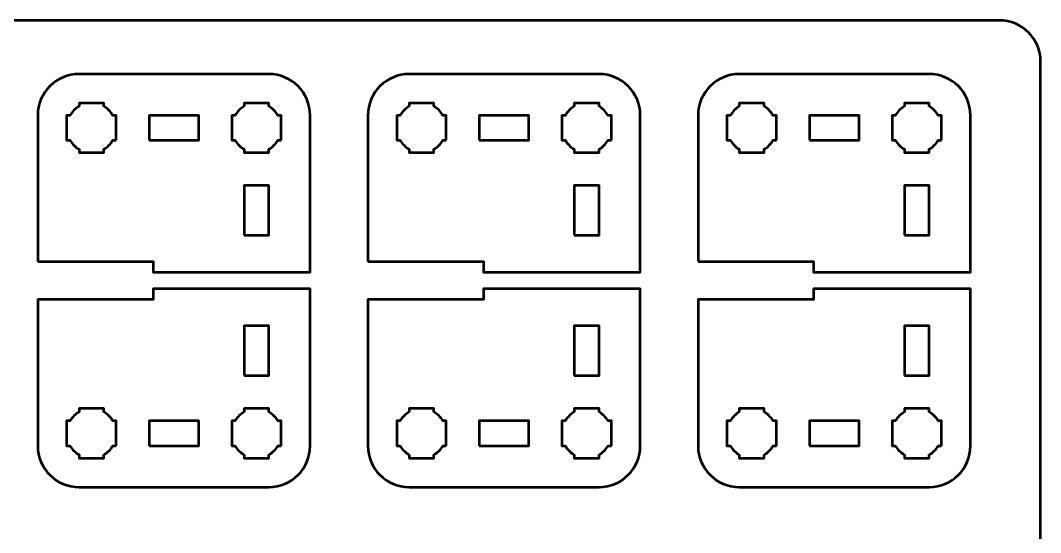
# Model space of a CAD drawing. Header units: centimetres. Extents: x -21 to 0, y -29.7 to 0.
# Drawn here: x -12.36 to 0, y -6.2 to 0 of the extents above; entities that cross this region are included whole.
import ezdxf

# ---------------------------------------------------------------- set-up
doc = ezdxf.new("R2010")
doc.units = ezdxf.units.CM
doc.header["$MEASUREMENT"] = 0
doc.layers.add('Layer 1', color=7, linetype='Continuous')

msp = doc.modelspace()

# ---------------------------------------------------------------- linework, layer by layer
at = {"layer": 'Layer 1', "color": 22, "lineweight": 53}
msp.add_open_spline([(-21.00003, -29.19995), (-21.00003, -29.19995), (-21.00003, -0.49992), (-21.00003, -0.49992), (-21.00003, -0.49992), (-21.00003, -0.22295), (-20.77694, 0.00004), (-20.49994, 0.00004), (-20.49994, 0.00004), (-20.49994, 0.00004), (-0.50008, 0.00004), (-0.50008, 0.00004), (-0.50008, 0.00004), (-0.22294, 0.00004), (0.00002, -0.22295), (0.00002, -0.49992), (0.00002, -0.49992), (0.00002, -0.49992), (0.00002, -29.19995), (0.00002, -29.19995), (0.00002, -29.19995), (0.00002, -29.47695), (-0.22294, -29.70004), (-0.50008, -29.70004), (-0.50008, -29.70004), (-0.50008, -29.70004), (-20.49994, -29.70004), (-20.49994, -29.70004), (-20.49994, -29.70004), (-20.77694, -29.70004), (-21.00003, -29.47695), (-21.00003, -29.19995)], degree=3, knots=[0, 0, 0, 0, 0.125, 0.125, 0.125, 0.125, 0.25, 0.25, 0.25, 0.25, 0.375, 0.375, 0.375, 0.375, 0.5, 0.5, 0.5, 0.5, 0.625, 0.625, 0.625, 0.625, 0.75, 0.75, 0.75, 0.75, 0.875, 0.875, 0.875, 0.875, 1, 1, 1, 1], dxfattribs=at)
at = {"layer": 'Layer 1', "color": 114, "lineweight": 53}
for points in [[(-12.15003, -2.919), (-12.15003, -2.919), (-12.15003, -1.15007), (-12.15003, -1.15007), (-12.15003, -1.15007), (-12.15003, -0.87293), (-11.92694, -0.64997), (-11.64994, -0.64997), (-11.64994, -0.64997), (-11.64994, -0.64997), (-9.35007, -0.64997), (-9.35007, -0.64997), (-9.35007, -0.64997), (-9.07293, -0.64997), (-8.84997, -0.87293), (-8.84997, -1.15007), (-8.84997, -1.15007), (-8.84997, -1.15007), (-8.84997, -3.05), (-8.84997, -3.05), (-8.84997, -3.05), (-8.84997, -3.05), (-10.75, -3.05), (-10.75, -3.05), (-10.75, -3.05), (-10.75, -3.05), (-10.75, -2.919), (-10.75, -2.919), (-10.75, -2.919), (-10.75, -2.919), (-12.15003, -2.919), (-12.15003, -2.919)], [(-8.15003, -2.919), (-8.15003, -2.919), (-8.15003, -1.15007), (-8.15003, -1.15007), (-8.15003, -1.15007), (-8.15003, -0.87293), (-7.92694, -0.64997), (-7.64994, -0.64997), (-7.64994, -0.64997), (-7.64994, -0.64997), (-5.35007, -0.64997), (-5.35007, -0.64997), (-5.35007, -0.64997), (-5.07293, -0.64997), (-4.84997, -0.87293), (-4.84997, -1.15007), (-4.84997, -1.15007), (-4.84997, -1.15007), (-4.84997, -3.05), (-4.84997, -3.05), (-4.84997, -3.05), (-4.84997, -3.05), (-6.75, -3.05), (-6.75, -3.05), (-6.75, -3.05), (-6.75, -3.05), (-6.75, -2.919), (-6.75, -2.919), (-6.75, -2.919), (-6.75, -2.919), (-8.15003, -2.919), (-8.15003, -2.919)], [(-4.15003, -2.919), (-4.15003, -2.919), (-4.15003, -1.15007), (-4.15003, -1.15007), (-4.15003, -1.15007), (-4.15003, -0.87293), (-3.92694, -0.64997), (-3.64994, -0.64997), (-3.64994, -0.64997), (-3.64994, -0.64997), (-1.35007, -0.64997), (-1.35007, -0.64997), (-1.35007, -0.64997), (-1.07293, -0.64997), (-0.84997, -0.87293), (-0.84997, -1.15007), (-0.84997, -1.15007), (-0.84997, -1.15007), (-0.84997, -3.05), (-0.84997, -3.05), (-0.84997, -3.05), (-0.84997, -3.05), (-2.75, -3.05), (-2.75, -3.05), (-2.75, -3.05), (-2.75, -3.05), (-2.75, -2.919), (-2.75, -2.919), (-2.75, -2.919), (-2.75, -2.919), (-4.15003, -2.919), (-4.15003, -2.919)], [(-12.15003, -5.14994), (-12.15003, -5.14994), (-12.15003, -3.381), (-12.15003, -3.381), (-12.15003, -3.381), (-12.15003, -3.381), (-10.75, -3.381), (-10.75, -3.381), (-10.75, -3.381), (-10.75, -3.381), (-10.75, -3.25), (-10.75, -3.25), (-10.75, -3.25), (-10.75, -3.25), (-8.84997, -3.25), (-8.84997, -3.25), (-8.84997, -3.25), (-8.84997, -3.25), (-8.84997, -5.14994), (-8.84997, -5.14994), (-8.84997, -5.14994), (-8.84997, -5.42694), (-9.07293, -5.65003), (-9.35007, -5.65003), (-9.35007, -5.65003), (-9.35007, -5.65003), (-11.64994, -5.65003), (-11.64994, -5.65003), (-11.64994, -5.65003), (-11.92694, -5.65003), (-12.15003, -5.42694), (-12.15003, -5.14994)], [(-8.15003, -5.14994), (-8.15003, -5.14994), (-8.15003, -3.381), (-8.15003, -3.381), (-8.15003, -3.381), (-8.15003, -3.381), (-6.75, -3.381), (-6.75, -3.381), (-6.75, -3.381), (-6.75, -3.381), (-6.75, -3.25), (-6.75, -3.25), (-6.75, -3.25), (-6.75, -3.25), (-4.84997, -3.25), (-4.84997, -3.25), (-4.84997, -3.25), (-4.84997, -3.25), (-4.84997, -5.14994), (-4.84997, -5.14994), (-4.84997, -5.14994), (-4.84997, -5.42694), (-5.07293, -5.65003), (-5.35007, -5.65003), (-5.35007, -5.65003), (-5.35007, -5.65003), (-7.64994, -5.65003), (-7.64994, -5.65003), (-7.64994, -5.65003), (-7.92694, -5.65003), (-8.15003, -5.42694), (-8.15003, -5.14994)], [(-4.15003, -5.14994), (-4.15003, -5.14994), (-4.15003, -3.381), (-4.15003, -3.381), (-4.15003, -3.381), (-4.15003, -3.381), (-2.75, -3.381), (-2.75, -3.381), (-2.75, -3.381), (-2.75, -3.381), (-2.75, -3.25), (-2.75, -3.25), (-2.75, -3.25), (-2.75, -3.25), (-0.84997, -3.25), (-0.84997, -3.25), (-0.84997, -3.25), (-0.84997, -3.25), (-0.84997, -5.14994), (-0.84997, -5.14994), (-0.84997, -5.14994), (-0.84997, -5.42694), (-1.07293, -5.65003), (-1.35007, -5.65003), (-1.35007, -5.65003), (-1.35007, -5.65003), (-3.64994, -5.65003), (-3.64994, -5.65003), (-3.64994, -5.65003), (-3.92694, -5.65003), (-4.15003, -5.42694), (-4.15003, -5.14994)]]:
    msp.add_open_spline(points, degree=3, knots=[0, 0, 0, 0, 0.125, 0.125, 0.125, 0.125, 0.25, 0.25, 0.25, 0.25, 0.375, 0.375, 0.375, 0.375, 0.5, 0.5, 0.5, 0.5, 0.625, 0.625, 0.625, 0.625, 0.75, 0.75, 0.75, 0.75, 0.875, 0.875, 0.875, 0.875, 1, 1, 1, 1], dxfattribs=at)
at = {"layer": 'Layer 1', "lineweight": 53}
for points, knots in [([(-11.2, -1.45007), (-11.2, -1.45007), (-11.24011, -1.45007), (-11.24011, -1.45007), (-11.24011, -1.45007), (-11.26643, -1.49554), (-11.30446, -1.53343), (-11.34993, -1.55989), (-11.34993, -1.55989), (-11.34993, -1.55989), (-11.34993, -1.6), (-11.34993, -1.6), (-11.34993, -1.6), (-11.34993, -1.6), (-11.5, -1.6), (-11.5, -1.6), (-11.5, -1.6), (-11.5, -1.6), (-11.64994, -1.6), (-11.64994, -1.6), (-11.64994, -1.6), (-11.64994, -1.6), (-11.64994, -1.55989), (-11.64994, -1.55989), (-11.64994, -1.55989), (-11.69555, -1.53343), (-11.73347, -1.49554), (-11.75979, -1.45007), (-11.75979, -1.45007), (-11.75979, -1.45007), (-11.80001, -1.45007), (-11.80001, -1.45007), (-11.80001, -1.45007), (-11.80001, -1.45007), (-11.80001, -1.3), (-11.80001, -1.3), (-11.80001, -1.3), (-11.80001, -1.3), (-11.80001, -1.15007), (-11.80001, -1.15007), (-11.80001, -1.15007), (-11.80001, -1.15007), (-11.75979, -1.15007), (-11.75979, -1.15007), (-11.75979, -1.15007), (-11.73347, -1.10445), (-11.69555, -1.06653), (-11.64994, -1.04021), (-11.64994, -1.04021), (-11.64994, -1.04021), (-11.64994, -1), (-11.64994, -1), (-11.64994, -1), (-11.64994, -1), (-11.5, -1), (-11.5, -1), (-11.5, -1), (-11.5, -1), (-11.34993, -1), (-11.34993, -1), (-11.34993, -1), (-11.34993, -1), (-11.34993, -1.04021), (-11.34993, -1.04021), (-11.34993, -1.04021), (-11.30446, -1.06653), (-11.26643, -1.10445), (-11.24011, -1.15007), (-11.24011, -1.15007), (-11.24011, -1.15007), (-11.2, -1.15007), (-11.2, -1.15007), (-11.2, -1.15007), (-11.2, -1.15007), (-11.2, -1.3), (-11.2, -1.3), (-11.2, -1.3), (-11.2, -1.3), (-11.2, -1.45007), (-11.2, -1.45007)], [0, 0, 0, 0, 0.05, 0.05, 0.05, 0.05, 0.1, 0.1, 0.1, 0.1, 0.15, 0.15, 0.15, 0.15, 0.2, 0.2, 0.2, 0.2, 0.25, 0.25, 0.25, 0.25, 0.3, 0.3, 0.3, 0.3, 0.35, 0.35, 0.35, 0.35, 0.4, 0.4, 0.4, 0.4, 0.45, 0.45, 0.45, 0.45, 0.5, 0.5, 0.5, 0.5, 0.55, 0.55, 0.55, 0.55, 0.6, 0.6, 0.6, 0.6, 0.65, 0.65, 0.65, 0.65, 0.7, 0.7, 0.7, 0.7, 0.75, 0.75, 0.75, 0.75, 0.8, 0.8, 0.8, 0.8, 0.85, 0.85, 0.85, 0.85, 0.9, 0.9, 0.9, 0.9, 0.95, 0.95, 0.95, 0.95, 1, 1, 1, 1]), ([(-9.19993, -1.45007), (-9.19993, -1.45007), (-9.24018, -1.45007), (-9.24018, -1.45007), (-9.24018, -1.45007), (-9.2665, -1.49554), (-9.30453, -1.53343), (-9.35, -1.55989), (-9.35, -1.55989), (-9.35, -1.55989), (-9.35, -1.6), (-9.35, -1.6), (-9.35, -1.6), (-9.35, -1.6), (-9.49993, -1.6), (-9.49993, -1.6), (-9.49993, -1.6), (-9.49993, -1.6), (-9.65, -1.6), (-9.65, -1.6), (-9.65, -1.6), (-9.65, -1.6), (-9.65, -1.55989), (-9.65, -1.55989), (-9.65, -1.55989), (-9.69548, -1.53343), (-9.73351, -1.49554), (-9.75982, -1.45007), (-9.75982, -1.45007), (-9.75982, -1.45007), (-9.79993, -1.45007), (-9.79993, -1.45007), (-9.79993, -1.45007), (-9.79993, -1.45007), (-9.79993, -1.3), (-9.79993, -1.3), (-9.79993, -1.3), (-9.79993, -1.3), (-9.79993, -1.15007), (-9.79993, -1.15007), (-9.79993, -1.15007), (-9.79993, -1.15007), (-9.75982, -1.15007), (-9.75982, -1.15007), (-9.75982, -1.15007), (-9.73351, -1.10445), (-9.69548, -1.06653), (-9.65, -1.04021), (-9.65, -1.04021), (-9.65, -1.04021), (-9.65, -1), (-9.65, -1), (-9.65, -1), (-9.65, -1), (-9.49993, -1), (-9.49993, -1), (-9.49993, -1), (-9.49993, -1), (-9.35, -1), (-9.35, -1), (-9.35, -1), (-9.35, -1), (-9.35, -1.04021), (-9.35, -1.04021), (-9.35, -1.04021), (-9.30453, -1.06653), (-9.2665, -1.10445), (-9.24018, -1.15007), (-9.24018, -1.15007), (-9.24018, -1.15007), (-9.19993, -1.15007), (-9.19993, -1.15007), (-9.19993, -1.15007), (-9.19993, -1.15007), (-9.19993, -1.3), (-9.19993, -1.3), (-9.19993, -1.3), (-9.19993, -1.3), (-9.19993, -1.45007), (-9.19993, -1.45007)], [0, 0, 0, 0, 0.05, 0.05, 0.05, 0.05, 0.1, 0.1, 0.1, 0.1, 0.15, 0.15, 0.15, 0.15, 0.2, 0.2, 0.2, 0.2, 0.25, 0.25, 0.25, 0.25, 0.3, 0.3, 0.3, 0.3, 0.35, 0.35, 0.35, 0.35, 0.4, 0.4, 0.4, 0.4, 0.45, 0.45, 0.45, 0.45, 0.5, 0.5, 0.5, 0.5, 0.55, 0.55, 0.55, 0.55, 0.6, 0.6, 0.6, 0.6, 0.65, 0.65, 0.65, 0.65, 0.7, 0.7, 0.7, 0.7, 0.75, 0.75, 0.75, 0.75, 0.8, 0.8, 0.8, 0.8, 0.85, 0.85, 0.85, 0.85, 0.9, 0.9, 0.9, 0.9, 0.95, 0.95, 0.95, 0.95, 1, 1, 1, 1]), ([(-7.2, -1.45007), (-7.2, -1.45007), (-7.24011, -1.45007), (-7.24011, -1.45007), (-7.24011, -1.45007), (-7.26643, -1.49554), (-7.30446, -1.53343), (-7.34993, -1.55989), (-7.34993, -1.55989), (-7.34993, -1.55989), (-7.34993, -1.6), (-7.34993, -1.6), (-7.34993, -1.6), (-7.34993, -1.6), (-7.5, -1.6), (-7.5, -1.6), (-7.5, -1.6), (-7.5, -1.6), (-7.64994, -1.6), (-7.64994, -1.6), (-7.64994, -1.6), (-7.64994, -1.6), (-7.64994, -1.55989), (-7.64994, -1.55989), (-7.64994, -1.55989), (-7.69555, -1.53343), (-7.73347, -1.49554), (-7.75979, -1.45007), (-7.75979, -1.45007), (-7.75979, -1.45007), (-7.80001, -1.45007), (-7.80001, -1.45007), (-7.80001, -1.45007), (-7.80001, -1.45007), (-7.80001, -1.3), (-7.80001, -1.3), (-7.80001, -1.3), (-7.80001, -1.3), (-7.80001, -1.15007), (-7.80001, -1.15007), (-7.80001, -1.15007), (-7.80001, -1.15007), (-7.75979, -1.15007), (-7.75979, -1.15007), (-7.75979, -1.15007), (-7.73347, -1.10445), (-7.69555, -1.06653), (-7.64994, -1.04021), (-7.64994, -1.04021), (-7.64994, -1.04021), (-7.64994, -1), (-7.64994, -1), (-7.64994, -1), (-7.64994, -1), (-7.5, -1), (-7.5, -1), (-7.5, -1), (-7.5, -1), (-7.34993, -1), (-7.34993, -1), (-7.34993, -1), (-7.34993, -1), (-7.34993, -1.04021), (-7.34993, -1.04021), (-7.34993, -1.04021), (-7.30446, -1.06653), (-7.26643, -1.10445), (-7.24011, -1.15007), (-7.24011, -1.15007), (-7.24011, -1.15007), (-7.2, -1.15007), (-7.2, -1.15007), (-7.2, -1.15007), (-7.2, -1.15007), (-7.2, -1.3), (-7.2, -1.3), (-7.2, -1.3), (-7.2, -1.3), (-7.2, -1.45007), (-7.2, -1.45007)], [0, 0, 0, 0, 0.05, 0.05, 0.05, 0.05, 0.1, 0.1, 0.1, 0.1, 0.15, 0.15, 0.15, 0.15, 0.2, 0.2, 0.2, 0.2, 0.25, 0.25, 0.25, 0.25, 0.3, 0.3, 0.3, 0.3, 0.35, 0.35, 0.35, 0.35, 0.4, 0.4, 0.4, 0.4, 0.45, 0.45, 0.45, 0.45, 0.5, 0.5, 0.5, 0.5, 0.55, 0.55, 0.55, 0.55, 0.6, 0.6, 0.6, 0.6, 0.65, 0.65, 0.65, 0.65, 0.7, 0.7, 0.7, 0.7, 0.75, 0.75, 0.75, 0.75, 0.8, 0.8, 0.8, 0.8, 0.85, 0.85, 0.85, 0.85, 0.9, 0.9, 0.9, 0.9, 0.95, 0.95, 0.95, 0.95, 1, 1, 1, 1]), ([(-5.19993, -1.45007), (-5.19993, -1.45007), (-5.24018, -1.45007), (-5.24018, -1.45007), (-5.24018, -1.45007), (-5.2665, -1.49554), (-5.30453, -1.53343), (-5.35, -1.55989), (-5.35, -1.55989), (-5.35, -1.55989), (-5.35, -1.6), (-5.35, -1.6), (-5.35, -1.6), (-5.35, -1.6), (-5.49993, -1.6), (-5.49993, -1.6), (-5.49993, -1.6), (-5.49993, -1.6), (-5.65, -1.6), (-5.65, -1.6), (-5.65, -1.6), (-5.65, -1.6), (-5.65, -1.55989), (-5.65, -1.55989), (-5.65, -1.55989), (-5.69548, -1.53343), (-5.73351, -1.49554), (-5.75982, -1.45007), (-5.75982, -1.45007), (-5.75982, -1.45007), (-5.79993, -1.45007), (-5.79993, -1.45007), (-5.79993, -1.45007), (-5.79993, -1.45007), (-5.79993, -1.3), (-5.79993, -1.3), (-5.79993, -1.3), (-5.79993, -1.3), (-5.79993, -1.15007), (-5.79993, -1.15007), (-5.79993, -1.15007), (-5.79993, -1.15007), (-5.75982, -1.15007), (-5.75982, -1.15007), (-5.75982, -1.15007), (-5.73351, -1.10445), (-5.69548, -1.06653), (-5.65, -1.04021), (-5.65, -1.04021), (-5.65, -1.04021), (-5.65, -1), (-5.65, -1), (-5.65, -1), (-5.65, -1), (-5.49993, -1), (-5.49993, -1), (-5.49993, -1), (-5.49993, -1), (-5.35, -1), (-5.35, -1), (-5.35, -1), (-5.35, -1), (-5.35, -1.04021), (-5.35, -1.04021), (-5.35, -1.04021), (-5.30453, -1.06653), (-5.2665, -1.10445), (-5.24018, -1.15007), (-5.24018, -1.15007), (-5.24018, -1.15007), (-5.19993, -1.15007), (-5.19993, -1.15007), (-5.19993, -1.15007), (-5.19993, -1.15007), (-5.19993, -1.3), (-5.19993, -1.3), (-5.19993, -1.3), (-5.19993, -1.3), (-5.19993, -1.45007), (-5.19993, -1.45007)], [0, 0, 0, 0, 0.05, 0.05, 0.05, 0.05, 0.1, 0.1, 0.1, 0.1, 0.15, 0.15, 0.15, 0.15, 0.2, 0.2, 0.2, 0.2, 0.25, 0.25, 0.25, 0.25, 0.3, 0.3, 0.3, 0.3, 0.35, 0.35, 0.35, 0.35, 0.4, 0.4, 0.4, 0.4, 0.45, 0.45, 0.45, 0.45, 0.5, 0.5, 0.5, 0.5, 0.55, 0.55, 0.55, 0.55, 0.6, 0.6, 0.6, 0.6, 0.65, 0.65, 0.65, 0.65, 0.7, 0.7, 0.7, 0.7, 0.75, 0.75, 0.75, 0.75, 0.8, 0.8, 0.8, 0.8, 0.85, 0.85, 0.85, 0.85, 0.9, 0.9, 0.9, 0.9, 0.95, 0.95, 0.95, 0.95, 1, 1, 1, 1]), ([(-3.2, -1.45007), (-3.2, -1.45007), (-3.24011, -1.45007), (-3.24011, -1.45007), (-3.24011, -1.45007), (-3.26643, -1.49554), (-3.30446, -1.53343), (-3.34993, -1.55989), (-3.34993, -1.55989), (-3.34993, -1.55989), (-3.34993, -1.6), (-3.34993, -1.6), (-3.34993, -1.6), (-3.34993, -1.6), (-3.5, -1.6), (-3.5, -1.6), (-3.5, -1.6), (-3.5, -1.6), (-3.64994, -1.6), (-3.64994, -1.6), (-3.64994, -1.6), (-3.64994, -1.6), (-3.64994, -1.55989), (-3.64994, -1.55989), (-3.64994, -1.55989), (-3.69555, -1.53343), (-3.73347, -1.49554), (-3.75979, -1.45007), (-3.75979, -1.45007), (-3.75979, -1.45007), (-3.80001, -1.45007), (-3.80001, -1.45007), (-3.80001, -1.45007), (-3.80001, -1.45007), (-3.80001, -1.3), (-3.80001, -1.3), (-3.80001, -1.3), (-3.80001, -1.3), (-3.80001, -1.15007), (-3.80001, -1.15007), (-3.80001, -1.15007), (-3.80001, -1.15007), (-3.75979, -1.15007), (-3.75979, -1.15007), (-3.75979, -1.15007), (-3.73347, -1.10445), (-3.69555, -1.06653), (-3.64994, -1.04021), (-3.64994, -1.04021), (-3.64994, -1.04021), (-3.64994, -1), (-3.64994, -1), (-3.64994, -1), (-3.64994, -1), (-3.5, -1), (-3.5, -1), (-3.5, -1), (-3.5, -1), (-3.34993, -1), (-3.34993, -1), (-3.34993, -1), (-3.34993, -1), (-3.34993, -1.04021), (-3.34993, -1.04021), (-3.34993, -1.04021), (-3.30446, -1.06653), (-3.26643, -1.10445), (-3.24011, -1.15007), (-3.24011, -1.15007), (-3.24011, -1.15007), (-3.2, -1.15007), (-3.2, -1.15007), (-3.2, -1.15007), (-3.2, -1.15007), (-3.2, -1.3), (-3.2, -1.3), (-3.2, -1.3), (-3.2, -1.3), (-3.2, -1.45007), (-3.2, -1.45007)], [0, 0, 0, 0, 0.05, 0.05, 0.05, 0.05, 0.1, 0.1, 0.1, 0.1, 0.15, 0.15, 0.15, 0.15, 0.2, 0.2, 0.2, 0.2, 0.25, 0.25, 0.25, 0.25, 0.3, 0.3, 0.3, 0.3, 0.35, 0.35, 0.35, 0.35, 0.4, 0.4, 0.4, 0.4, 0.45, 0.45, 0.45, 0.45, 0.5, 0.5, 0.5, 0.5, 0.55, 0.55, 0.55, 0.55, 0.6, 0.6, 0.6, 0.6, 0.65, 0.65, 0.65, 0.65, 0.7, 0.7, 0.7, 0.7, 0.75, 0.75, 0.75, 0.75, 0.8, 0.8, 0.8, 0.8, 0.85, 0.85, 0.85, 0.85, 0.9, 0.9, 0.9, 0.9, 0.95, 0.95, 0.95, 0.95, 1, 1, 1, 1]), ([(-1.19993, -1.45007), (-1.19993, -1.45007), (-1.24018, -1.45007), (-1.24018, -1.45007), (-1.24018, -1.45007), (-1.2665, -1.49554), (-1.30453, -1.53343), (-1.35, -1.55989), (-1.35, -1.55989), (-1.35, -1.55989), (-1.35, -1.6), (-1.35, -1.6), (-1.35, -1.6), (-1.35, -1.6), (-1.49993, -1.6), (-1.49993, -1.6), (-1.49993, -1.6), (-1.49993, -1.6), (-1.65, -1.6), (-1.65, -1.6), (-1.65, -1.6), (-1.65, -1.6), (-1.65, -1.55989), (-1.65, -1.55989), (-1.65, -1.55989), (-1.69548, -1.53343), (-1.73351, -1.49554), (-1.75982, -1.45007), (-1.75982, -1.45007), (-1.75982, -1.45007), (-1.79993, -1.45007), (-1.79993, -1.45007), (-1.79993, -1.45007), (-1.79993, -1.45007), (-1.79993, -1.3), (-1.79993, -1.3), (-1.79993, -1.3), (-1.79993, -1.3), (-1.79993, -1.15007), (-1.79993, -1.15007), (-1.79993, -1.15007), (-1.79993, -1.15007), (-1.75982, -1.15007), (-1.75982, -1.15007), (-1.75982, -1.15007), (-1.73351, -1.10445), (-1.69548, -1.06653), (-1.65, -1.04021), (-1.65, -1.04021), (-1.65, -1.04021), (-1.65, -1), (-1.65, -1), (-1.65, -1), (-1.65, -1), (-1.49993, -1), (-1.49993, -1), (-1.49993, -1), (-1.49993, -1), (-1.35, -1), (-1.35, -1), (-1.35, -1), (-1.35, -1), (-1.35, -1.04021), (-1.35, -1.04021), (-1.35, -1.04021), (-1.30453, -1.06653), (-1.2665, -1.10445), (-1.24018, -1.15007), (-1.24018, -1.15007), (-1.24018, -1.15007), (-1.19993, -1.15007), (-1.19993, -1.15007), (-1.19993, -1.15007), (-1.19993, -1.15007), (-1.19993, -1.3), (-1.19993, -1.3), (-1.19993, -1.3), (-1.19993, -1.3), (-1.19993, -1.45007), (-1.19993, -1.45007)], [0, 0, 0, 0, 0.05, 0.05, 0.05, 0.05, 0.1, 0.1, 0.1, 0.1, 0.15, 0.15, 0.15, 0.15, 0.2, 0.2, 0.2, 0.2, 0.25, 0.25, 0.25, 0.25, 0.3, 0.3, 0.3, 0.3, 0.35, 0.35, 0.35, 0.35, 0.4, 0.4, 0.4, 0.4, 0.45, 0.45, 0.45, 0.45, 0.5, 0.5, 0.5, 0.5, 0.55, 0.55, 0.55, 0.55, 0.6, 0.6, 0.6, 0.6, 0.65, 0.65, 0.65, 0.65, 0.7, 0.7, 0.7, 0.7, 0.75, 0.75, 0.75, 0.75, 0.8, 0.8, 0.8, 0.8, 0.85, 0.85, 0.85, 0.85, 0.9, 0.9, 0.9, 0.9, 0.95, 0.95, 0.95, 0.95, 1, 1, 1, 1]), ([(-10.79999, -1.45007), (-10.79999, -1.45007), (-10.79999, -1.15007), (-10.79999, -1.15007), (-10.79999, -1.15007), (-10.79999, -1.15007), (-10.19998, -1.15007), (-10.19998, -1.15007), (-10.19998, -1.15007), (-10.19998, -1.15007), (-10.19998, -1.45007), (-10.19998, -1.45007), (-10.19998, -1.45007), (-10.19998, -1.45007), (-10.79999, -1.45007), (-10.79999, -1.45007)], [0, 0, 0, 0, 0.25, 0.25, 0.25, 0.25, 0.5, 0.5, 0.5, 0.5, 0.75, 0.75, 0.75, 0.75, 1, 1, 1, 1]), ([(-6.79999, -1.45007), (-6.79999, -1.45007), (-6.79999, -1.15007), (-6.79999, -1.15007), (-6.79999, -1.15007), (-6.79999, -1.15007), (-6.19998, -1.15007), (-6.19998, -1.15007), (-6.19998, -1.15007), (-6.19998, -1.15007), (-6.19998, -1.45007), (-6.19998, -1.45007), (-6.19998, -1.45007), (-6.19998, -1.45007), (-6.79999, -1.45007), (-6.79999, -1.45007)], [0, 0, 0, 0, 0.25, 0.25, 0.25, 0.25, 0.5, 0.5, 0.5, 0.5, 0.75, 0.75, 0.75, 0.75, 1, 1, 1, 1]), ([(-2.79999, -1.45007), (-2.79999, -1.45007), (-2.79999, -1.15007), (-2.79999, -1.15007), (-2.79999, -1.15007), (-2.79999, -1.15007), (-2.19998, -1.15007), (-2.19998, -1.15007), (-2.19998, -1.15007), (-2.19998, -1.15007), (-2.19998, -1.45007), (-2.19998, -1.45007), (-2.19998, -1.45007), (-2.19998, -1.45007), (-2.79999, -1.45007), (-2.79999, -1.45007)], [0, 0, 0, 0, 0.25, 0.25, 0.25, 0.25, 0.5, 0.5, 0.5, 0.5, 0.75, 0.75, 0.75, 0.75, 1, 1, 1, 1]), ([(-9.65, -2.60002), (-9.65, -2.60002), (-9.65, -2.00002), (-9.65, -2.00002), (-9.65, -2.00002), (-9.65, -2.00002), (-9.35, -2.00002), (-9.35, -2.00002), (-9.35, -2.00002), (-9.35, -2.00002), (-9.35, -2.60002), (-9.35, -2.60002), (-9.35, -2.60002), (-9.35, -2.60002), (-9.65, -2.60002), (-9.65, -2.60002)], [0, 0, 0, 0, 0.25, 0.25, 0.25, 0.25, 0.5, 0.5, 0.5, 0.5, 0.75, 0.75, 0.75, 0.75, 1, 1, 1, 1]), ([(-5.65, -2.60002), (-5.65, -2.60002), (-5.65, -2.00002), (-5.65, -2.00002), (-5.65, -2.00002), (-5.65, -2.00002), (-5.35, -2.00002), (-5.35, -2.00002), (-5.35, -2.00002), (-5.35, -2.00002), (-5.35, -2.60002), (-5.35, -2.60002), (-5.35, -2.60002), (-5.35, -2.60002), (-5.65, -2.60002), (-5.65, -2.60002)], [0, 0, 0, 0, 0.25, 0.25, 0.25, 0.25, 0.5, 0.5, 0.5, 0.5, 0.75, 0.75, 0.75, 0.75, 1, 1, 1, 1]), ([(-1.65, -2.60002), (-1.65, -2.60002), (-1.65, -2.00002), (-1.65, -2.00002), (-1.65, -2.00002), (-1.65, -2.00002), (-1.35, -2.00002), (-1.35, -2.00002), (-1.35, -2.00002), (-1.35, -2.00002), (-1.35, -2.60002), (-1.35, -2.60002), (-1.35, -2.60002), (-1.35, -2.60002), (-1.65, -2.60002), (-1.65, -2.60002)], [0, 0, 0, 0, 0.25, 0.25, 0.25, 0.25, 0.5, 0.5, 0.5, 0.5, 0.75, 0.75, 0.75, 0.75, 1, 1, 1, 1]), ([(-9.65, -4.29999), (-9.65, -4.29999), (-9.65, -3.69998), (-9.65, -3.69998), (-9.65, -3.69998), (-9.65, -3.69998), (-9.35, -3.69998), (-9.35, -3.69998), (-9.35, -3.69998), (-9.35, -3.69998), (-9.35, -4.29999), (-9.35, -4.29999), (-9.35, -4.29999), (-9.35, -4.29999), (-9.65, -4.29999), (-9.65, -4.29999)], [0, 0, 0, 0, 0.25, 0.25, 0.25, 0.25, 0.5, 0.5, 0.5, 0.5, 0.75, 0.75, 0.75, 0.75, 1, 1, 1, 1]), ([(-5.65, -4.29999), (-5.65, -4.29999), (-5.65, -3.69998), (-5.65, -3.69998), (-5.65, -3.69998), (-5.65, -3.69998), (-5.35, -3.69998), (-5.35, -3.69998), (-5.35, -3.69998), (-5.35, -3.69998), (-5.35, -4.29999), (-5.35, -4.29999), (-5.35, -4.29999), (-5.35, -4.29999), (-5.65, -4.29999), (-5.65, -4.29999)], [0, 0, 0, 0, 0.25, 0.25, 0.25, 0.25, 0.5, 0.5, 0.5, 0.5, 0.75, 0.75, 0.75, 0.75, 1, 1, 1, 1]), ([(-1.65, -4.29999), (-1.65, -4.29999), (-1.65, -3.69998), (-1.65, -3.69998), (-1.65, -3.69998), (-1.65, -3.69998), (-1.35, -3.69998), (-1.35, -3.69998), (-1.35, -3.69998), (-1.35, -3.69998), (-1.35, -4.29999), (-1.35, -4.29999), (-1.35, -4.29999), (-1.35, -4.29999), (-1.65, -4.29999), (-1.65, -4.29999)], [0, 0, 0, 0, 0.25, 0.25, 0.25, 0.25, 0.5, 0.5, 0.5, 0.5, 0.75, 0.75, 0.75, 0.75, 1, 1, 1, 1]), ([(-11.2, -5.14994), (-11.2, -5.14994), (-11.24011, -5.14994), (-11.24011, -5.14994), (-11.24011, -5.14994), (-11.26643, -5.19555), (-11.30446, -5.23347), (-11.34993, -5.25979), (-11.34993, -5.25979), (-11.34993, -5.25979), (-11.34993, -5.30001), (-11.34993, -5.30001), (-11.34993, -5.30001), (-11.34993, -5.30001), (-11.5, -5.30001), (-11.5, -5.30001), (-11.5, -5.30001), (-11.5, -5.30001), (-11.64994, -5.30001), (-11.64994, -5.30001), (-11.64994, -5.30001), (-11.64994, -5.30001), (-11.64994, -5.25979), (-11.64994, -5.25979), (-11.64994, -5.25979), (-11.69555, -5.23347), (-11.73347, -5.19555), (-11.75979, -5.14994), (-11.75979, -5.14994), (-11.75979, -5.14994), (-11.80001, -5.14994), (-11.80001, -5.14994), (-11.80001, -5.14994), (-11.80001, -5.14994), (-11.80001, -5.00001), (-11.80001, -5.00001), (-11.80001, -5.00001), (-11.80001, -5.00001), (-11.80001, -4.84993), (-11.80001, -4.84993), (-11.80001, -4.84993), (-11.80001, -4.84993), (-11.75979, -4.84993), (-11.75979, -4.84993), (-11.75979, -4.84993), (-11.73347, -4.80446), (-11.69555, -4.76643), (-11.64994, -4.74011), (-11.64994, -4.74011), (-11.64994, -4.74011), (-11.64994, -4.7), (-11.64994, -4.7), (-11.64994, -4.7), (-11.64994, -4.7), (-11.5, -4.7), (-11.5, -4.7), (-11.5, -4.7), (-11.5, -4.7), (-11.34993, -4.7), (-11.34993, -4.7), (-11.34993, -4.7), (-11.34993, -4.7), (-11.34993, -4.74011), (-11.34993, -4.74011), (-11.34993, -4.74011), (-11.30446, -4.76643), (-11.26643, -4.80446), (-11.24011, -4.84993), (-11.24011, -4.84993), (-11.24011, -4.84993), (-11.2, -4.84993), (-11.2, -4.84993), (-11.2, -4.84993), (-11.2, -4.84993), (-11.2, -5.00001), (-11.2, -5.00001), (-11.2, -5.00001), (-11.2, -5.00001), (-11.2, -5.14994), (-11.2, -5.14994)], [0, 0, 0, 0, 0.05, 0.05, 0.05, 0.05, 0.1, 0.1, 0.1, 0.1, 0.15, 0.15, 0.15, 0.15, 0.2, 0.2, 0.2, 0.2, 0.25, 0.25, 0.25, 0.25, 0.3, 0.3, 0.3, 0.3, 0.35, 0.35, 0.35, 0.35, 0.4, 0.4, 0.4, 0.4, 0.45, 0.45, 0.45, 0.45, 0.5, 0.5, 0.5, 0.5, 0.55, 0.55, 0.55, 0.55, 0.6, 0.6, 0.6, 0.6, 0.65, 0.65, 0.65, 0.65, 0.7, 0.7, 0.7, 0.7, 0.75, 0.75, 0.75, 0.75, 0.8, 0.8, 0.8, 0.8, 0.85, 0.85, 0.85, 0.85, 0.9, 0.9, 0.9, 0.9, 0.95, 0.95, 0.95, 0.95, 1, 1, 1, 1]), ([(-9.19993, -5.14994), (-9.19993, -5.14994), (-9.24018, -5.14994), (-9.24018, -5.14994), (-9.24018, -5.14994), (-9.2665, -5.19555), (-9.30453, -5.23347), (-9.35, -5.25979), (-9.35, -5.25979), (-9.35, -5.25979), (-9.35, -5.30001), (-9.35, -5.30001), (-9.35, -5.30001), (-9.35, -5.30001), (-9.49993, -5.30001), (-9.49993, -5.30001), (-9.49993, -5.30001), (-9.49993, -5.30001), (-9.65, -5.30001), (-9.65, -5.30001), (-9.65, -5.30001), (-9.65, -5.30001), (-9.65, -5.25979), (-9.65, -5.25979), (-9.65, -5.25979), (-9.69548, -5.23347), (-9.73351, -5.19555), (-9.75982, -5.14994), (-9.75982, -5.14994), (-9.75982, -5.14994), (-9.79993, -5.14994), (-9.79993, -5.14994), (-9.79993, -5.14994), (-9.79993, -5.14994), (-9.79993, -5.00001), (-9.79993, -5.00001), (-9.79993, -5.00001), (-9.79993, -5.00001), (-9.79993, -4.84993), (-9.79993, -4.84993), (-9.79993, -4.84993), (-9.79993, -4.84993), (-9.75982, -4.84993), (-9.75982, -4.84993), (-9.75982, -4.84993), (-9.73351, -4.80446), (-9.69548, -4.76643), (-9.65, -4.74011), (-9.65, -4.74011), (-9.65, -4.74011), (-9.65, -4.7), (-9.65, -4.7), (-9.65, -4.7), (-9.65, -4.7), (-9.49993, -4.7), (-9.49993, -4.7), (-9.49993, -4.7), (-9.49993, -4.7), (-9.35, -4.7), (-9.35, -4.7), (-9.35, -4.7), (-9.35, -4.7), (-9.35, -4.74011), (-9.35, -4.74011), (-9.35, -4.74011), (-9.30453, -4.76643), (-9.2665, -4.80446), (-9.24018, -4.84993), (-9.24018, -4.84993), (-9.24018, -4.84993), (-9.19993, -4.84993), (-9.19993, -4.84993), (-9.19993, -4.84993), (-9.19993, -4.84993), (-9.19993, -5.00001), (-9.19993, -5.00001), (-9.19993, -5.00001), (-9.19993, -5.00001), (-9.19993, -5.14994), (-9.19993, -5.14994)], [0, 0, 0, 0, 0.05, 0.05, 0.05, 0.05, 0.1, 0.1, 0.1, 0.1, 0.15, 0.15, 0.15, 0.15, 0.2, 0.2, 0.2, 0.2, 0.25, 0.25, 0.25, 0.25, 0.3, 0.3, 0.3, 0.3, 0.35, 0.35, 0.35, 0.35, 0.4, 0.4, 0.4, 0.4, 0.45, 0.45, 0.45, 0.45, 0.5, 0.5, 0.5, 0.5, 0.55, 0.55, 0.55, 0.55, 0.6, 0.6, 0.6, 0.6, 0.65, 0.65, 0.65, 0.65, 0.7, 0.7, 0.7, 0.7, 0.75, 0.75, 0.75, 0.75, 0.8, 0.8, 0.8, 0.8, 0.85, 0.85, 0.85, 0.85, 0.9, 0.9, 0.9, 0.9, 0.95, 0.95, 0.95, 0.95, 1, 1, 1, 1]), ([(-7.2, -5.14994), (-7.2, -5.14994), (-7.24011, -5.14994), (-7.24011, -5.14994), (-7.24011, -5.14994), (-7.26643, -5.19555), (-7.30446, -5.23347), (-7.34993, -5.25979), (-7.34993, -5.25979), (-7.34993, -5.25979), (-7.34993, -5.30001), (-7.34993, -5.30001), (-7.34993, -5.30001), (-7.34993, -5.30001), (-7.5, -5.30001), (-7.5, -5.30001), (-7.5, -5.30001), (-7.5, -5.30001), (-7.64994, -5.30001), (-7.64994, -5.30001), (-7.64994, -5.30001), (-7.64994, -5.30001), (-7.64994, -5.25979), (-7.64994, -5.25979), (-7.64994, -5.25979), (-7.69555, -5.23347), (-7.73347, -5.19555), (-7.75979, -5.14994), (-7.75979, -5.14994), (-7.75979, -5.14994), (-7.80001, -5.14994), (-7.80001, -5.14994), (-7.80001, -5.14994), (-7.80001, -5.14994), (-7.80001, -5.00001), (-7.80001, -5.00001), (-7.80001, -5.00001), (-7.80001, -5.00001), (-7.80001, -4.84993), (-7.80001, -4.84993), (-7.80001, -4.84993), (-7.80001, -4.84993), (-7.75979, -4.84993), (-7.75979, -4.84993), (-7.75979, -4.84993), (-7.73347, -4.80446), (-7.69555, -4.76643), (-7.64994, -4.74011), (-7.64994, -4.74011), (-7.64994, -4.74011), (-7.64994, -4.7), (-7.64994, -4.7), (-7.64994, -4.7), (-7.64994, -4.7), (-7.5, -4.7), (-7.5, -4.7), (-7.5, -4.7), (-7.5, -4.7), (-7.34993, -4.7), (-7.34993, -4.7), (-7.34993, -4.7), (-7.34993, -4.7), (-7.34993, -4.74011), (-7.34993, -4.74011), (-7.34993, -4.74011), (-7.30446, -4.76643), (-7.26643, -4.80446), (-7.24011, -4.84993), (-7.24011, -4.84993), (-7.24011, -4.84993), (-7.2, -4.84993), (-7.2, -4.84993), (-7.2, -4.84993), (-7.2, -4.84993), (-7.2, -5.00001), (-7.2, -5.00001), (-7.2, -5.00001), (-7.2, -5.00001), (-7.2, -5.14994), (-7.2, -5.14994)], [0, 0, 0, 0, 0.05, 0.05, 0.05, 0.05, 0.1, 0.1, 0.1, 0.1, 0.15, 0.15, 0.15, 0.15, 0.2, 0.2, 0.2, 0.2, 0.25, 0.25, 0.25, 0.25, 0.3, 0.3, 0.3, 0.3, 0.35, 0.35, 0.35, 0.35, 0.4, 0.4, 0.4, 0.4, 0.45, 0.45, 0.45, 0.45, 0.5, 0.5, 0.5, 0.5, 0.55, 0.55, 0.55, 0.55, 0.6, 0.6, 0.6, 0.6, 0.65, 0.65, 0.65, 0.65, 0.7, 0.7, 0.7, 0.7, 0.75, 0.75, 0.75, 0.75, 0.8, 0.8, 0.8, 0.8, 0.85, 0.85, 0.85, 0.85, 0.9, 0.9, 0.9, 0.9, 0.95, 0.95, 0.95, 0.95, 1, 1, 1, 1]), ([(-5.19993, -5.14994), (-5.19993, -5.14994), (-5.24018, -5.14994), (-5.24018, -5.14994), (-5.24018, -5.14994), (-5.2665, -5.19555), (-5.30453, -5.23347), (-5.35, -5.25979), (-5.35, -5.25979), (-5.35, -5.25979), (-5.35, -5.30001), (-5.35, -5.30001), (-5.35, -5.30001), (-5.35, -5.30001), (-5.49993, -5.30001), (-5.49993, -5.30001), (-5.49993, -5.30001), (-5.49993, -5.30001), (-5.65, -5.30001), (-5.65, -5.30001), (-5.65, -5.30001), (-5.65, -5.30001), (-5.65, -5.25979), (-5.65, -5.25979), (-5.65, -5.25979), (-5.69548, -5.23347), (-5.73351, -5.19555), (-5.75982, -5.14994), (-5.75982, -5.14994), (-5.75982, -5.14994), (-5.79993, -5.14994), (-5.79993, -5.14994), (-5.79993, -5.14994), (-5.79993, -5.14994), (-5.79993, -5.00001), (-5.79993, -5.00001), (-5.79993, -5.00001), (-5.79993, -5.00001), (-5.79993, -4.84993), (-5.79993, -4.84993), (-5.79993, -4.84993), (-5.79993, -4.84993), (-5.75982, -4.84993), (-5.75982, -4.84993), (-5.75982, -4.84993), (-5.73351, -4.80446), (-5.69548, -4.76643), (-5.65, -4.74011), (-5.65, -4.74011), (-5.65, -4.74011), (-5.65, -4.7), (-5.65, -4.7), (-5.65, -4.7), (-5.65, -4.7), (-5.49993, -4.7), (-5.49993, -4.7), (-5.49993, -4.7), (-5.49993, -4.7), (-5.35, -4.7), (-5.35, -4.7), (-5.35, -4.7), (-5.35, -4.7), (-5.35, -4.74011), (-5.35, -4.74011), (-5.35, -4.74011), (-5.30453, -4.76643), (-5.2665, -4.80446), (-5.24018, -4.84993), (-5.24018, -4.84993), (-5.24018, -4.84993), (-5.19993, -4.84993), (-5.19993, -4.84993), (-5.19993, -4.84993), (-5.19993, -4.84993), (-5.19993, -5.00001), (-5.19993, -5.00001), (-5.19993, -5.00001), (-5.19993, -5.00001), (-5.19993, -5.14994), (-5.19993, -5.14994)], [0, 0, 0, 0, 0.05, 0.05, 0.05, 0.05, 0.1, 0.1, 0.1, 0.1, 0.15, 0.15, 0.15, 0.15, 0.2, 0.2, 0.2, 0.2, 0.25, 0.25, 0.25, 0.25, 0.3, 0.3, 0.3, 0.3, 0.35, 0.35, 0.35, 0.35, 0.4, 0.4, 0.4, 0.4, 0.45, 0.45, 0.45, 0.45, 0.5, 0.5, 0.5, 0.5, 0.55, 0.55, 0.55, 0.55, 0.6, 0.6, 0.6, 0.6, 0.65, 0.65, 0.65, 0.65, 0.7, 0.7, 0.7, 0.7, 0.75, 0.75, 0.75, 0.75, 0.8, 0.8, 0.8, 0.8, 0.85, 0.85, 0.85, 0.85, 0.9, 0.9, 0.9, 0.9, 0.95, 0.95, 0.95, 0.95, 1, 1, 1, 1]), ([(-3.2, -5.14994), (-3.2, -5.14994), (-3.24011, -5.14994), (-3.24011, -5.14994), (-3.24011, -5.14994), (-3.26643, -5.19555), (-3.30446, -5.23347), (-3.34993, -5.25979), (-3.34993, -5.25979), (-3.34993, -5.25979), (-3.34993, -5.30001), (-3.34993, -5.30001), (-3.34993, -5.30001), (-3.34993, -5.30001), (-3.5, -5.30001), (-3.5, -5.30001), (-3.5, -5.30001), (-3.5, -5.30001), (-3.64994, -5.30001), (-3.64994, -5.30001), (-3.64994, -5.30001), (-3.64994, -5.30001), (-3.64994, -5.25979), (-3.64994, -5.25979), (-3.64994, -5.25979), (-3.69555, -5.23347), (-3.73347, -5.19555), (-3.75979, -5.14994), (-3.75979, -5.14994), (-3.75979, -5.14994), (-3.80001, -5.14994), (-3.80001, -5.14994), (-3.80001, -5.14994), (-3.80001, -5.14994), (-3.80001, -5.00001), (-3.80001, -5.00001), (-3.80001, -5.00001), (-3.80001, -5.00001), (-3.80001, -4.84993), (-3.80001, -4.84993), (-3.80001, -4.84993), (-3.80001, -4.84993), (-3.75979, -4.84993), (-3.75979, -4.84993), (-3.75979, -4.84993), (-3.73347, -4.80446), (-3.69555, -4.76643), (-3.64994, -4.74011), (-3.64994, -4.74011), (-3.64994, -4.74011), (-3.64994, -4.7), (-3.64994, -4.7), (-3.64994, -4.7), (-3.64994, -4.7), (-3.5, -4.7), (-3.5, -4.7), (-3.5, -4.7), (-3.5, -4.7), (-3.34993, -4.7), (-3.34993, -4.7), (-3.34993, -4.7), (-3.34993, -4.7), (-3.34993, -4.74011), (-3.34993, -4.74011), (-3.34993, -4.74011), (-3.30446, -4.76643), (-3.26643, -4.80446), (-3.24011, -4.84993), (-3.24011, -4.84993), (-3.24011, -4.84993), (-3.2, -4.84993), (-3.2, -4.84993), (-3.2, -4.84993), (-3.2, -4.84993), (-3.2, -5.00001), (-3.2, -5.00001), (-3.2, -5.00001), (-3.2, -5.00001), (-3.2, -5.14994), (-3.2, -5.14994)], [0, 0, 0, 0, 0.05, 0.05, 0.05, 0.05, 0.1, 0.1, 0.1, 0.1, 0.15, 0.15, 0.15, 0.15, 0.2, 0.2, 0.2, 0.2, 0.25, 0.25, 0.25, 0.25, 0.3, 0.3, 0.3, 0.3, 0.35, 0.35, 0.35, 0.35, 0.4, 0.4, 0.4, 0.4, 0.45, 0.45, 0.45, 0.45, 0.5, 0.5, 0.5, 0.5, 0.55, 0.55, 0.55, 0.55, 0.6, 0.6, 0.6, 0.6, 0.65, 0.65, 0.65, 0.65, 0.7, 0.7, 0.7, 0.7, 0.75, 0.75, 0.75, 0.75, 0.8, 0.8, 0.8, 0.8, 0.85, 0.85, 0.85, 0.85, 0.9, 0.9, 0.9, 0.9, 0.95, 0.95, 0.95, 0.95, 1, 1, 1, 1]), ([(-1.19993, -5.14994), (-1.19993, -5.14994), (-1.24018, -5.14994), (-1.24018, -5.14994), (-1.24018, -5.14994), (-1.2665, -5.19555), (-1.30453, -5.23347), (-1.35, -5.25979), (-1.35, -5.25979), (-1.35, -5.25979), (-1.35, -5.30001), (-1.35, -5.30001), (-1.35, -5.30001), (-1.35, -5.30001), (-1.49993, -5.30001), (-1.49993, -5.30001), (-1.49993, -5.30001), (-1.49993, -5.30001), (-1.65, -5.30001), (-1.65, -5.30001), (-1.65, -5.30001), (-1.65, -5.30001), (-1.65, -5.25979), (-1.65, -5.25979), (-1.65, -5.25979), (-1.69548, -5.23347), (-1.73351, -5.19555), (-1.75982, -5.14994), (-1.75982, -5.14994), (-1.75982, -5.14994), (-1.79993, -5.14994), (-1.79993, -5.14994), (-1.79993, -5.14994), (-1.79993, -5.14994), (-1.79993, -5.00001), (-1.79993, -5.00001), (-1.79993, -5.00001), (-1.79993, -5.00001), (-1.79993, -4.84993), (-1.79993, -4.84993), (-1.79993, -4.84993), (-1.79993, -4.84993), (-1.75982, -4.84993), (-1.75982, -4.84993), (-1.75982, -4.84993), (-1.73351, -4.80446), (-1.69548, -4.76643), (-1.65, -4.74011), (-1.65, -4.74011), (-1.65, -4.74011), (-1.65, -4.7), (-1.65, -4.7), (-1.65, -4.7), (-1.65, -4.7), (-1.49993, -4.7), (-1.49993, -4.7), (-1.49993, -4.7), (-1.49993, -4.7), (-1.35, -4.7), (-1.35, -4.7), (-1.35, -4.7), (-1.35, -4.7), (-1.35, -4.74011), (-1.35, -4.74011), (-1.35, -4.74011), (-1.30453, -4.76643), (-1.2665, -4.80446), (-1.24018, -4.84993), (-1.24018, -4.84993), (-1.24018, -4.84993), (-1.19993, -4.84993), (-1.19993, -4.84993), (-1.19993, -4.84993), (-1.19993, -4.84993), (-1.19993, -5.00001), (-1.19993, -5.00001), (-1.19993, -5.00001), (-1.19993, -5.00001), (-1.19993, -5.14994), (-1.19993, -5.14994)], [0, 0, 0, 0, 0.05, 0.05, 0.05, 0.05, 0.1, 0.1, 0.1, 0.1, 0.15, 0.15, 0.15, 0.15, 0.2, 0.2, 0.2, 0.2, 0.25, 0.25, 0.25, 0.25, 0.3, 0.3, 0.3, 0.3, 0.35, 0.35, 0.35, 0.35, 0.4, 0.4, 0.4, 0.4, 0.45, 0.45, 0.45, 0.45, 0.5, 0.5, 0.5, 0.5, 0.55, 0.55, 0.55, 0.55, 0.6, 0.6, 0.6, 0.6, 0.65, 0.65, 0.65, 0.65, 0.7, 0.7, 0.7, 0.7, 0.75, 0.75, 0.75, 0.75, 0.8, 0.8, 0.8, 0.8, 0.85, 0.85, 0.85, 0.85, 0.9, 0.9, 0.9, 0.9, 0.95, 0.95, 0.95, 0.95, 1, 1, 1, 1]), ([(-10.79999, -5.14994), (-10.79999, -5.14994), (-10.79999, -4.84993), (-10.79999, -4.84993), (-10.79999, -4.84993), (-10.79999, -4.84993), (-10.19998, -4.84993), (-10.19998, -4.84993), (-10.19998, -4.84993), (-10.19998, -4.84993), (-10.19998, -5.14994), (-10.19998, -5.14994), (-10.19998, -5.14994), (-10.19998, -5.14994), (-10.79999, -5.14994), (-10.79999, -5.14994)], [0, 0, 0, 0, 0.25, 0.25, 0.25, 0.25, 0.5, 0.5, 0.5, 0.5, 0.75, 0.75, 0.75, 0.75, 1, 1, 1, 1]), ([(-6.79999, -5.14994), (-6.79999, -5.14994), (-6.79999, -4.84993), (-6.79999, -4.84993), (-6.79999, -4.84993), (-6.79999, -4.84993), (-6.19998, -4.84993), (-6.19998, -4.84993), (-6.19998, -4.84993), (-6.19998, -4.84993), (-6.19998, -5.14994), (-6.19998, -5.14994), (-6.19998, -5.14994), (-6.19998, -5.14994), (-6.79999, -5.14994), (-6.79999, -5.14994)], [0, 0, 0, 0, 0.25, 0.25, 0.25, 0.25, 0.5, 0.5, 0.5, 0.5, 0.75, 0.75, 0.75, 0.75, 1, 1, 1, 1]), ([(-2.79999, -5.14994), (-2.79999, -5.14994), (-2.79999, -4.84993), (-2.79999, -4.84993), (-2.79999, -4.84993), (-2.79999, -4.84993), (-2.19998, -4.84993), (-2.19998, -4.84993), (-2.19998, -4.84993), (-2.19998, -4.84993), (-2.19998, -5.14994), (-2.19998, -5.14994), (-2.19998, -5.14994), (-2.19998, -5.14994), (-2.79999, -5.14994), (-2.79999, -5.14994)], [0, 0, 0, 0, 0.25, 0.25, 0.25, 0.25, 0.5, 0.5, 0.5, 0.5, 0.75, 0.75, 0.75, 0.75, 1, 1, 1, 1])]:
    msp.add_open_spline(points, degree=3, knots=knots, dxfattribs=at)

doc.saveas('drawing.dxf')
